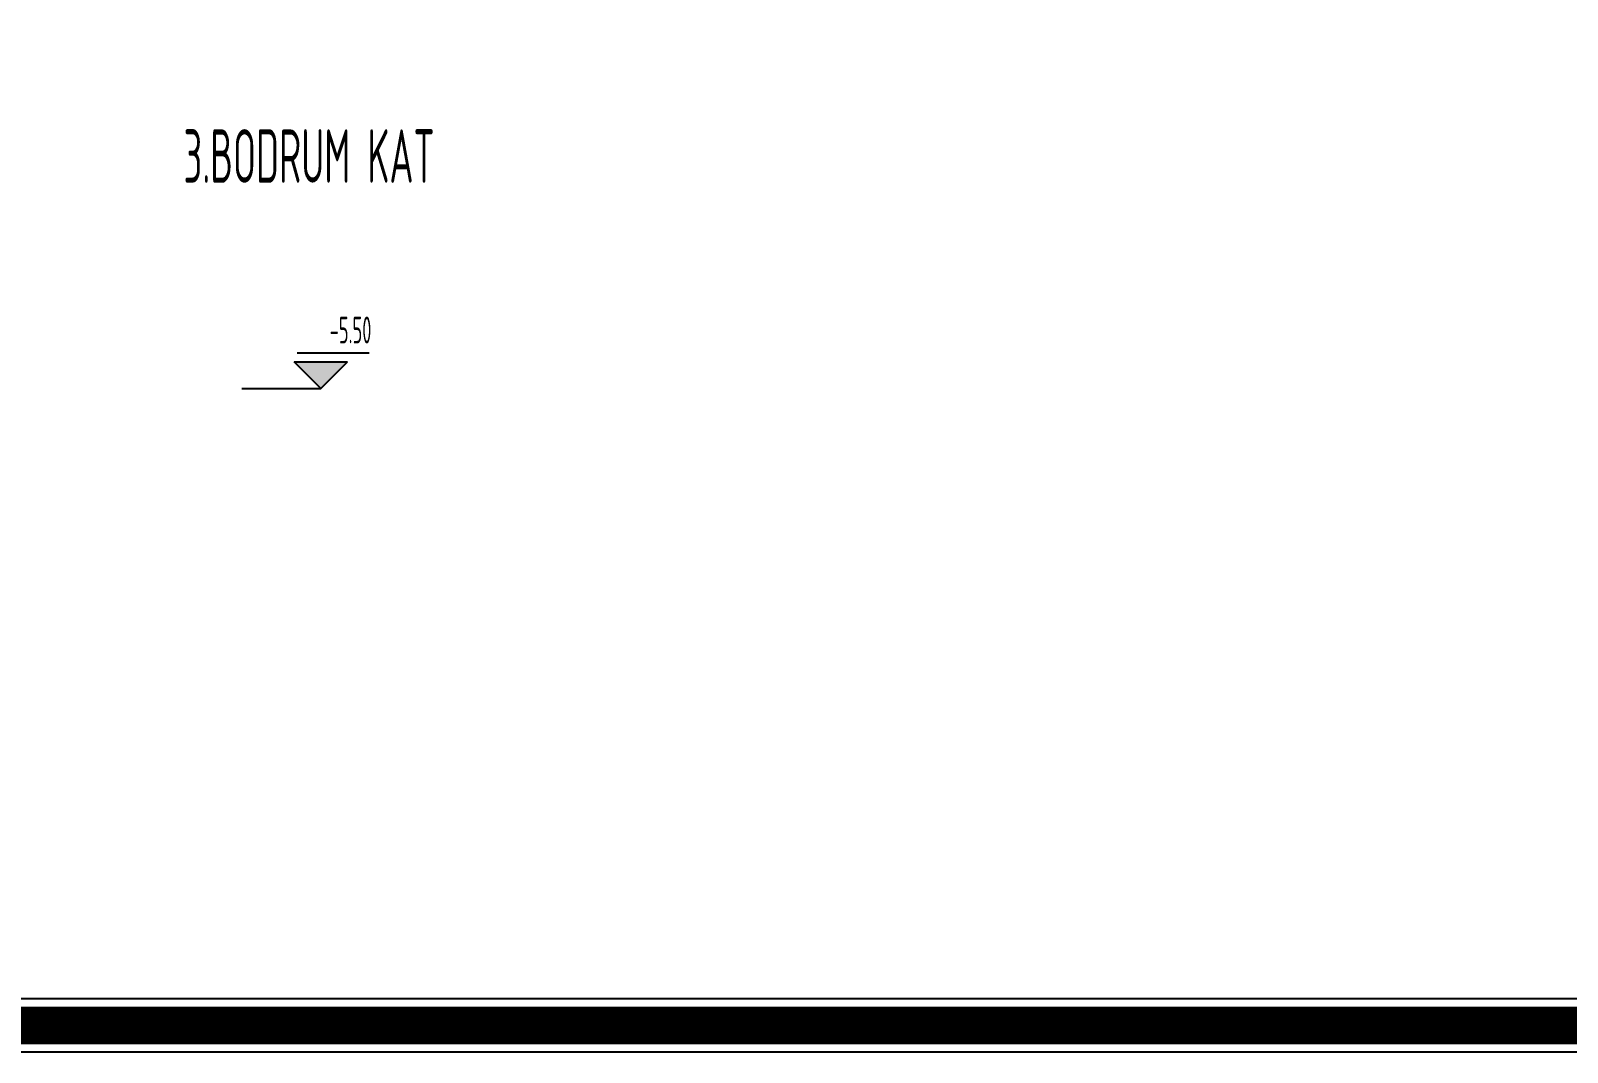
# Model space of a CAD drawing. Extents: x 41749 to 92598, y -24291 to 29432.
# Drawn here: x 83442 to 84304, y -24291 to -23718 of the extents above; entities that cross this region are included whole.
import ezdxf

# ---------------------------------------------------------------- set-up
doc = ezdxf.new("R2010")
doc.units = 0
doc.header["$MEASUREMENT"] = 0
doc.layers.add('MERBAS', color=231, linetype='CONTINUOUS')
doc.layers.add('SIVA', color=7, linetype='CONTINUOUS')
doc.styles.add('OLCU', font='isocpeur.ttf', dxfattribs={"width": 0.59})

msp = doc.modelspace()

# ---------------------------------------------------------------- hatches: boundary and pattern name
at = {"layer": 'SIVA', "linetype": 'ByBlock', "ltscale": 1.5}
msp.add_hatch(color=256, dxfattribs=at).paths.add_polyline_path([(83589.6077, -23903.23116), (83604.6077, -23918.23116), (83619.6077, -23903.23116)])

# ---------------------------------------------------------------- linework, layer by layer
at = {"layer": 'MERBAS'}
for points in [[(77072.0777, -24290.68394), (77072.0777, -21390.68394), (87681.83095, -21390.68394), (87681.83095, -24290.68394)], [(77077.0777, -24285.68394), (77077.0777, -21395.68394), (87676.83095, -21395.68394), (87676.83095, -24285.68394)], [(77097.0777, -24265.68394), (77097.0777, -21415.68394), (87656.83095, -21415.68394), (87656.83095, -24265.68394)], [(77102.0777, -24260.68394), (77102.0777, -21420.68394), (87651.83095, -21420.68394), (87651.83095, -24260.68394)]]:
    msp.add_lwpolyline(points, close=True, dxfattribs=at)
at = {"layer": 'MERBAS', "const_width": 20}
msp.add_lwpolyline([(77087.0777, -24275.68394), (77087.0777, -21405.68394), (87666.83095, -21405.68394), (87666.83095, -24275.68394)], close=True, dxfattribs=at)
at = {"layer": 'SIVA'}
for p, q in [((83591.40218, -23898.22824), (83631.78478, -23898.22824)), ((83604.6077, -23918.23116), (83589.6077, -23903.23116)), ((83589.6077, -23903.23116), (83619.6077, -23903.23116)), ((83604.6077, -23918.23116), (83619.6077, -23903.23116)), ((83560.32453, -23918.23116), (83604.6077, -23918.23116)), ((83560.32453, -23918.23116), (83604.6077, -23918.23116))]:
    msp.add_line(p, q, dxfattribs=at)

# ---------------------------------------------------------------- texts
at = {"layer": 'SIVA', "style": 'OLCU', "width": 0.5}
for s, height, p in [('3.BODRUM KAT', 30, (83527.60413, -23802.80935)), ('-5.50', 15, (83609.6057, -23892.94019))]:
    msp.add_text(s, height=height, dxfattribs=at).set_placement(p)

doc.saveas('drawing.dxf')
